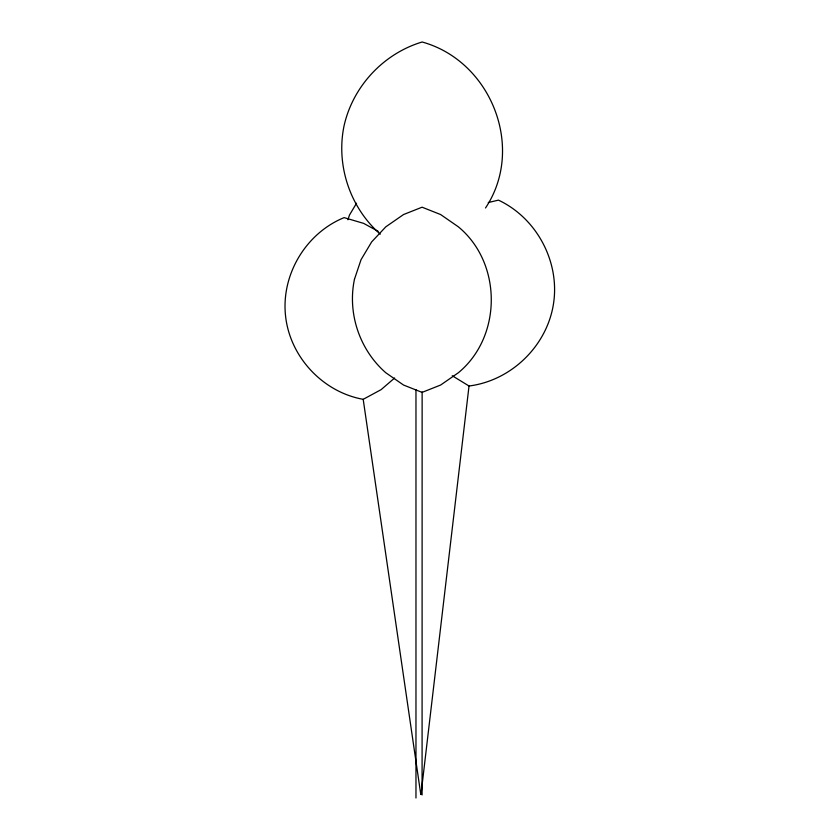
<?xml version="1.0" encoding="UTF-8"?>
<svg xmlns="http://www.w3.org/2000/svg" width="840" height="840" viewBox="0 0 840 840"><rect width="100%" height="100%" fill="white"/><g stroke="black" fill="none" stroke-linecap="round" stroke-linejoin="round"><path stroke-width="1.26" d="M420.998 794.315L469.024 386.001L452.235 375.743M347.907 219.776L349.493 215.03L356.548 203.217M485.51 207.974C525.546 148.019 491.096 60.995 422.132 42C383.512 53.56 352.957 86.32 344.096 125.643C335.8 165.091 349.965 207.585 380.268 234.171M394.632 378.01L381.119 389.634L363.195 399.326C322.56 392.018 289.79 356.706 285.516 315.641C281.159 274.575 305.875 233.226 344.106 217.623L363.647 223.377L378.168 231.326M488.25 202.555L498.456 200.13C536.938 218.243 560.133 262.101 553.445 304.101C546.829 346.112 511.214 380.667 469.024 386.001M363.195 399.326L420.767 794.315M422.132 391.944L422.079 794.955M415.968 389.676L415.968 798M354.469 279.258C347.267 313.288 359.604 349.923 385.812 372.76L403.536 385.035L422.079 392.385L440.622 385.035L458.346 372.76C502.247 336.567 502.247 263.025 458.346 226.821L440.622 214.547L422.079 207.197L403.536 214.547L385.812 226.821L371.647 241.92L361.043 259.675L354.469 279.258"/></g></svg>
